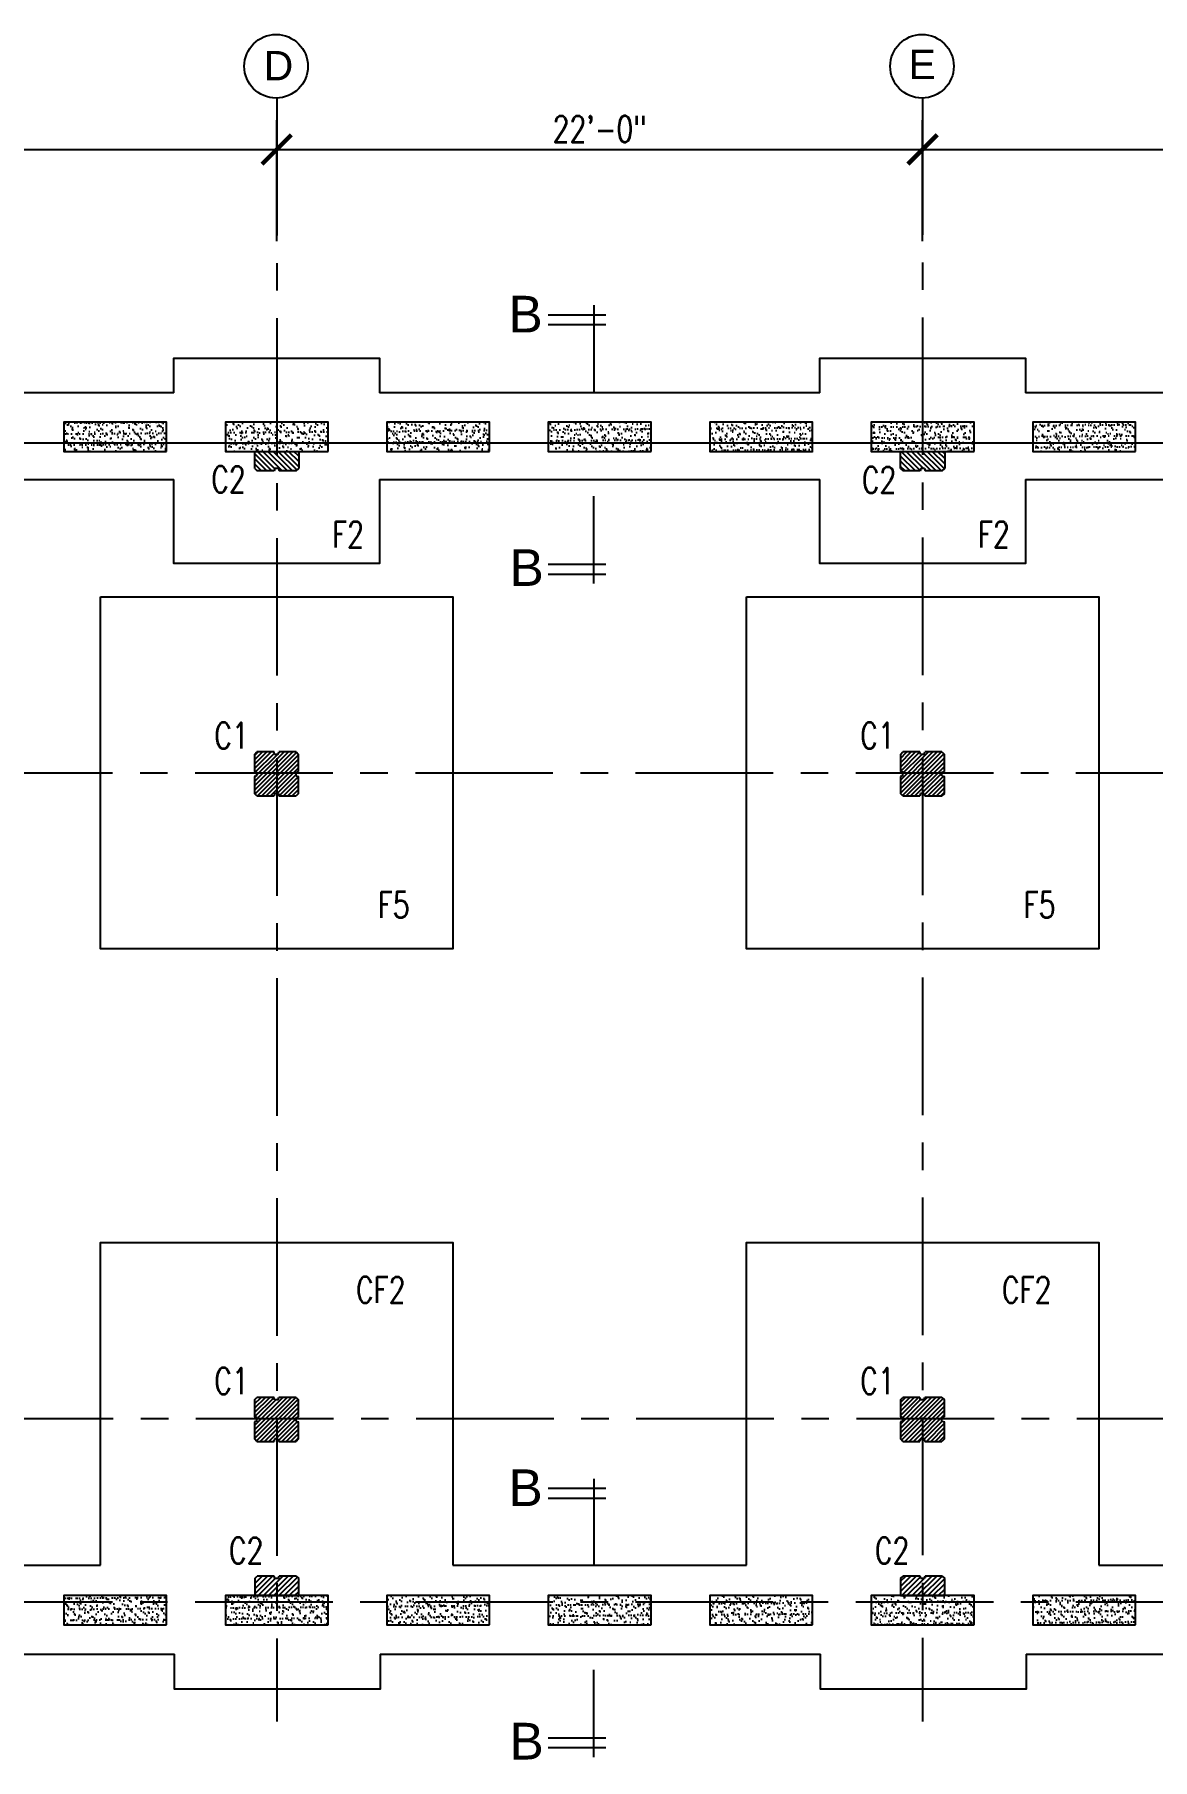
# Model space of a CAD drawing. Header units: inches. Extents: x 41285 to 57578, y -189 to 12305.
# Drawn here: x 55330 to 55787, y 11600 to 12305 of the extents above; entities that cross this region are included whole.
import ezdxf
from ezdxf.enums import TextEntityAlignment as Align

# ---------------------------------------------------------------- set-up
doc = ezdxf.new("R2010")
doc.units = ezdxf.units.IN
doc.header["$LTSCALE"] = 30
doc.header["$MEASUREMENT"] = 0
doc.linetypes.add('CENTER', pattern=[2, 1.25, -0.25, 0.25, -0.25])
doc.linetypes.add('HIDDEN', pattern=[0.375, 0.25, -0.125])
for name, color, linetype in [('A-HATCH RCC', 8, 'Continuous'), ('A-TEXT-P', 242, 'Continuous'), ('A-WALL-RAMPED EARTH', 4, 'Continuous'), ('COLUMN', 6, 'Continuous'), ('GC', 3, 'Continuous'), ('Grid line', 1, 'CENTER'), ('GT', 4, 'Continuous'), ('HATCH', 253, 'Continuous'), ('L3', 3, 'Continuous'), ('L5', 5, 'Continuous'), ('N-DIM-Z', 126, 'Continuous'), ('PB', 3, 'Continuous'), ('S-BEAM', 3, 'HIDDEN'), ('WALL', 7, 'Continuous')]:
    doc.layers.add(name, color=color, linetype=linetype)
doc.styles.add('3-32', font='simplex.shx', dxfattribs={"width": 0.75, "height": 10.6666})
doc.styles.add('ARIAL', font='arial.ttf')
doc.styles.add('dim', font='arial.ttf')
doc.dimstyles.new('3-32', dxfattribs={"dimtxt": 10.666667, "dimasz": 12, "dimexe": 12, "dimexo": 4, "dimgap": 2, "dimtad": 1, "dimdec": 4, "dimzin": 3, "dimdsep": 46, "dimlunit": 4, "dimtxsty": '3-32', "dimblk": 'ARCHTICK', "dimcen": 0.046875, "dimdle": 12, "dimclrd": 1, "dimclre": 1, "dimclrt": 2, "dimadec": 0, "dimazin": 0, "dimtfac": 0.75, "dimtdec": 4, "dimtmove": 2, "dimatfit": 3, "dimldrblk": 'ARCHTICK', "dimfxl": 0, "dimfrac": 1, "dimtolj": 1, "dimtzin": 0, "dimlwd": -1, "dimlwe": -1, "dimarcsym": 0})
pattern_1 = [(30.5, (0, 3154.7396), (0.30151963, 3.36024233), [0, -2.66, 0, -2.975, 0, -2.84375]), (0.5, (0, 3154.7396), (3.67590676, 4.5245002), [0, -1.435, 0, -2.3975, 0, -0.91875]), (320.5, (-2.1365, 3155.002), (5.41033357, -0.65432772), [0, -0.875, 0, -3.15, 0, -4.1125]), (310.5, (-2.1365, 3155.002), (5.408692, 0.88336295), [0, -0.4375, 0, -2.065, 0, -2.3625])]

# ---------------------------------------------------------------- blocks, each defined once
blk = doc.blocks.new('A$C49510BD2')
at = {"layer": 'A-HATCH RCC'}
h = blk.add_hatch(dxfattribs=at)
h.set_pattern_fill('ANSI31', color=1, scale=10)
h.paths.add_polyline_path([(-8.1, -0.65), (-9.1, -0.9), (-9.1, -7.9), (-8.1, -8.9), (-1.1, -8.9), (-0.85, -7.9), (0.65, -7.9), (0.9, -8.9), (7.9, -8.9), (8.9, -7.9), (8.9, -0.9), (7.9, -0.65), (7.9, 0.85), (8.9, 1.1), (8.9, 8.1), (7.9, 9.1), (0.9, 9.1), (0.65, 8.1), (-0.85, 8.1), (-1.1, 9.1), (-8.1, 9.1), (-9.1, 8.1), (-9.1, 1.1), (-8.1, 0.85)])
at = {"layer": 'COLUMN'}
for p, q in [((-9.1, 8.1), (-8.1, 9.1)), ((-9.1, 8.1), (-9.1, 1.1)), ((-1.1, 9.1), (-8.1, 9.1)), ((-0.85, 8.1), (-1.1, 9.1)), ((0.65, 8.1), (-0.85, 8.1)), ((0.65, 8.1), (0.9, 9.1)), ((7.9, 9.1), (0.9, 9.1)), ((7.9, 9.1), (8.9, 8.1)), ((8.9, 1.1), (8.9, 8.1)), ((-8.1, 0.85), (-9.1, 1.1)), ((-8.1, -0.65), (-8.1, 0.85)), ((7.9, 0.85), (8.9, 1.1)), ((7.9, -0.65), (7.9, 0.85)), ((-8.1, -0.65), (-9.1, -0.9)), ((-9.1, -0.9), (-9.1, -7.9)), ((7.9, -0.65), (8.9, -0.9)), ((8.9, -7.9), (8.9, -0.9)), ((-8.1, -8.9), (-9.1, -7.9)), ((-8.1, -8.9), (-1.1, -8.9)), ((-0.85, -7.9), (-1.1, -8.9)), ((0.65, -7.9), (-0.85, -7.9)), ((0.65, -7.9), (0.9, -8.9)), ((0.9, -8.9), (7.9, -8.9)), ((8.9, -7.9), (7.9, -8.9))]:
    blk.add_line(p, q, dxfattribs=at)
blk = doc.blocks.new('A$C38451A88')
at = {"layer": 'A-HATCH RCC'}
h = blk.add_hatch(dxfattribs=at)
h.set_pattern_fill('ANSI31', color=1, scale=12)
h.paths.add_polyline_path([(-9, 0), (9, 0), (9, 7), (8, 8), (1, 8), (0.75, 7), (-0.75, 7), (-1, 8), (-8, 8), (-9, 7)])
at = {"layer": 'COLUMN'}
for p, q in [((-9, 7), (-8, 8)), ((-1, 8), (-8, 8)), ((-0.75, 7), (-1, 8)), ((0.75, 7), (1, 8)), ((8, 8), (1, 8)), ((8, 8), (9, 7)), ((-9, 7), (-9, 0)), ((-9, 0), (9, 0)), ((0.75, 7), (-0.75, 7)), ((9, 0), (9, 7))]:
    blk.add_line(p, q, dxfattribs=at)
blk = doc.blocks.new('_ARCHTICK')
at = {"color": 0, "linetype": 'ByBlock', "const_width": 0.15}
blk.add_lwpolyline([(-0.5, -0.5), (0.5, 0.5)], dxfattribs=at)
blk = doc.blocks.new('*D101')
at = {"layer": 'DEFPOINTS', "color": 0, "transparency": 16777216}
for p in [(55428.69, 12258.24), (55164.69, 12216.73), (55428.69, 12216.73)]:
    blk.add_point(p, dxfattribs=at)
at = {"layer": 'N-DIM-Z', "color": 1, "transparency": 16777216}
for p, q in [((55164.69, 12220.73), (55164.69, 12270.24)), ((55428.69, 12220.73), (55428.69, 12270.24)), ((55152.69, 12258.24), (55440.69, 12258.24))]:
    blk.add_line(p, q, dxfattribs=at)
at = {"layer": 'N-DIM-Z', "color": 1, "transparency": 16777216, "xscale": 12, "yscale": 12, "zscale": 12, "rotation": 180}
blk.add_blockref('_ARCHTICK', (55164.69, 12258.24), dxfattribs=at)
at = {"layer": 'N-DIM-Z', "color": 1, "transparency": 16777216, "xscale": 12, "yscale": 12, "zscale": 12}
blk.add_blockref('_ARCHTICK', (55428.69, 12258.24), dxfattribs=at)
at = {"layer": 'N-DIM-Z', "color": 2, "transparency": 16777216, "insert": (55296.69, 12266.59), "char_height": 10.667, "attachment_point": 5, "style": '3-32'}
blk.add_mtext('\\A1;22\'-0"', dxfattribs=at)
blk = doc.blocks.new('*D102')
at = {"layer": 'DEFPOINTS', "color": 0, "transparency": 16777216}
for p in [(55692.69, 12258.24), (55428.69, 12216.73), (55692.69, 12216.73)]:
    blk.add_point(p, dxfattribs=at)
at = {"layer": 'N-DIM-Z', "color": 1, "transparency": 16777216}
for p, q in [((55428.69, 12220.73), (55428.69, 12270.24)), ((55692.69, 12220.73), (55692.69, 12270.24)), ((55416.69, 12258.24), (55704.69, 12258.24))]:
    blk.add_line(p, q, dxfattribs=at)
at = {"layer": 'N-DIM-Z', "color": 1, "transparency": 16777216, "xscale": 12, "yscale": 12, "zscale": 12, "rotation": 180}
blk.add_blockref('_ARCHTICK', (55428.69, 12258.24), dxfattribs=at)
at = {"layer": 'N-DIM-Z', "color": 1, "transparency": 16777216, "xscale": 12, "yscale": 12, "zscale": 12}
blk.add_blockref('_ARCHTICK', (55692.69, 12258.24), dxfattribs=at)
at = {"layer": 'N-DIM-Z', "color": 2, "transparency": 16777216, "insert": (55560.69, 12266.59), "char_height": 10.667, "attachment_point": 5, "style": '3-32'}
blk.add_mtext('\\A1;22\'-0"', dxfattribs=at)
blk = doc.blocks.new('*D103')
at = {"layer": 'DEFPOINTS', "color": 0, "transparency": 16777216}
for p in [(55956.69, 12258.24), (55692.69, 12216.73), (55956.69, 12216.73)]:
    blk.add_point(p, dxfattribs=at)
at = {"layer": 'N-DIM-Z', "color": 1, "transparency": 16777216}
for p, q in [((55692.69, 12220.73), (55692.69, 12270.24)), ((55956.69, 12220.73), (55956.69, 12270.24)), ((55680.69, 12258.24), (55968.69, 12258.24))]:
    blk.add_line(p, q, dxfattribs=at)
at = {"layer": 'N-DIM-Z', "color": 1, "transparency": 16777216, "xscale": 12, "yscale": 12, "zscale": 12, "rotation": 180}
blk.add_blockref('_ARCHTICK', (55692.69, 12258.24), dxfattribs=at)
at = {"layer": 'N-DIM-Z', "color": 1, "transparency": 16777216, "xscale": 12, "yscale": 12, "zscale": 12}
blk.add_blockref('_ARCHTICK', (55956.69, 12258.24), dxfattribs=at)
at = {"layer": 'N-DIM-Z', "color": 2, "transparency": 16777216, "insert": (55824.69, 12266.59), "char_height": 10.667, "attachment_point": 5, "style": '3-32'}
blk.add_mtext('\\A1;22\'-0"', dxfattribs=at)
blk = doc.blocks.new('A$C76A7568D')
at = {"layer": 'L3'}
blk.add_line((0, 3.89), (0, -31.85), dxfattribs=at)
at = {"layer": 'L5', "color": 6}
for p, q in [((-18.6, 0), (5, 0)), ((-18.6, -3.99), (5, -3.99))]:
    blk.add_line(p, q, dxfattribs=at)

msp = doc.modelspace()

# ---------------------------------------------------------------- hatches: boundary and pattern name
at = {"layer": 'A-HATCH RCC'}
h = msp.add_hatch(dxfattribs=at)
h.set_pattern_fill('AR-SAND,_O', color=2, scale=1.75, angle=353)
h.set_pattern_definition(pattern_1)
h.paths.add_polyline_path([(55383.69130465, 12134.73785446), (55383.69130465, 12146.73785446), (55341.69130465, 12146.73785446), (55341.69130465, 12134.73785446)])
h = msp.add_hatch(dxfattribs=at)
h.set_pattern_fill('AR-SAND,_O', color=2, scale=1.75, angle=353)
h.set_pattern_definition(pattern_1)
edge = h.paths.add_edge_path()
edge.add_arc((55431.19130465, 12134.73785446), 0.5, 0, 90)
edge.add_line((55431.19130465, 12135.23785446), (55428.94130465, 12135.23785446))
edge.add_line((55428.94130465, 12135.23785446), (55428.94130465, 12140.23785446))
edge.add_line((55428.94130465, 12140.23785446), (55431.19130465, 12140.23785446))
edge.add_arc((55431.19130465, 12140.73785446), 0.5, 270, 360)
edge.add_line((55431.69130465, 12140.73785446), (55425.69130465, 12140.73785446))
edge.add_arc((55426.19130465, 12140.73785446), 0.5, 180, 270)
edge.add_line((55426.19130465, 12140.23785446), (55428.44130465, 12140.23785446))
edge.add_line((55428.44130465, 12140.23785446), (55428.44130465, 12135.23785446))
edge.add_line((55428.44130465, 12135.23785446), (55426.19130465, 12135.23785446))
edge.add_arc((55426.19130465, 12134.73785446), 0.5, 90, 180)
edge.add_line((55425.69130465, 12134.73785446), (55407.69130465, 12134.73785446))
edge.add_line((55407.69130465, 12134.73785446), (55407.69130465, 12146.73785446))
edge.add_line((55407.69130465, 12146.73785446), (55449.69130465, 12146.73785446))
edge.add_line((55449.69130465, 12146.73785446), (55449.69130465, 12134.73785446))
edge.add_line((55449.69130465, 12134.73785446), (55431.69130465, 12134.73785446))
h = msp.add_hatch(dxfattribs=at)
h.set_pattern_fill('AR-SAND,_O', color=2, scale=1.75, angle=353)
h.set_pattern_definition(pattern_1)
h.paths.add_polyline_path([(55515.69130465, 12134.73785446), (55515.69130465, 12146.73785446), (55473.69130465, 12146.73785446), (55473.69130465, 12134.73785446)])
h = msp.add_hatch(dxfattribs=at)
h.set_pattern_fill('AR-SAND,_O', color=2, scale=1.75, angle=353)
h.set_pattern_definition(pattern_1)
h.paths.add_polyline_path([(55581.69130465, 12134.73785446), (55581.69130465, 12146.73785446), (55539.69130465, 12146.73785446), (55539.69130465, 12134.73785446)])
h = msp.add_hatch(dxfattribs=at)
h.set_pattern_fill('AR-SAND,_O', color=2, scale=1.75, angle=353)
h.set_pattern_definition(pattern_1)
h.paths.add_polyline_path([(55647.69130465, 12134.73785446), (55647.69130465, 12146.73785446), (55605.69130465, 12146.73785446), (55605.69130465, 12134.73785446)])
h = msp.add_hatch(dxfattribs=at)
h.set_pattern_fill('AR-SAND,_O', color=2, scale=1.75, angle=353)
h.set_pattern_definition(pattern_1)
edge = h.paths.add_edge_path()
edge.add_arc((55695.19130465, 12134.73785446), 0.5, 0, 90)
edge.add_line((55695.19130465, 12135.23785446), (55692.94130465, 12135.23785446))
edge.add_line((55692.94130465, 12135.23785446), (55692.94130465, 12140.23785446))
edge.add_line((55692.94130465, 12140.23785446), (55695.19130465, 12140.23785446))
edge.add_arc((55695.19130465, 12140.73785446), 0.5, 270, 360)
edge.add_line((55695.69130465, 12140.73785446), (55689.69130465, 12140.73785446))
edge.add_arc((55690.19130465, 12140.73785446), 0.5, 180, 270)
edge.add_line((55690.19130465, 12140.23785446), (55692.44130465, 12140.23785446))
edge.add_line((55692.44130465, 12140.23785446), (55692.44130465, 12135.23785446))
edge.add_line((55692.44130465, 12135.23785446), (55690.19130465, 12135.23785446))
edge.add_arc((55690.19130465, 12134.73785446), 0.5, 90, 180)
edge.add_line((55689.69130465, 12134.73785446), (55671.69130465, 12134.73785446))
edge.add_line((55671.69130465, 12134.73785446), (55671.69130465, 12146.73785446))
edge.add_line((55671.69130465, 12146.73785446), (55713.69130465, 12146.73785446))
edge.add_line((55713.69130465, 12146.73785446), (55713.69130465, 12134.73785446))
edge.add_line((55713.69130465, 12134.73785446), (55695.69130465, 12134.73785446))
h = msp.add_hatch(dxfattribs=at)
h.set_pattern_fill('AR-SAND,_O', color=2, scale=1.75, angle=353)
h.set_pattern_definition(pattern_1)
h.paths.add_polyline_path([(55779.69130465, 12134.73785446), (55779.69130465, 12146.73785446), (55737.69130465, 12146.73785446), (55737.69130465, 12134.73785446)])
h = msp.add_hatch(dxfattribs=at)
h.set_pattern_fill('AR-SAND,_O', color=2, scale=1.75, angle=353)
h.set_pattern_definition(pattern_1)
h.paths.add_polyline_path([(55383.69130465, 11654.73785446), (55383.69130465, 11666.73785446), (55341.69130465, 11666.73785446), (55341.69130465, 11654.73785446)])
h = msp.add_hatch(dxfattribs=at)
h.set_pattern_fill('AR-SAND,_O', color=2, scale=1.75, angle=353)
h.set_pattern_definition(pattern_1)
edge = h.paths.add_edge_path()
edge.add_arc((55431.19130465, 11666.73785446), 0.5, 270, 359.9999999998)
edge.add_line((55431.69130465, 11666.73785446), (55449.69130465, 11666.73785446))
edge.add_line((55449.69130465, 11666.73785446), (55449.69130465, 11654.73785446))
edge.add_line((55449.69130465, 11654.73785446), (55407.69130465, 11654.73785446))
edge.add_line((55407.69130465, 11654.73785446), (55407.69130465, 11666.73785446))
edge.add_line((55407.69130465, 11666.73785446), (55425.69130465, 11666.73785446))
edge.add_arc((55426.19130465, 11666.73785446), 0.5, 180.0000000002, 270)
edge.add_line((55426.19130465, 11666.23785446), (55428.44130465, 11666.23785446))
edge.add_line((55428.44130465, 11666.23785446), (55428.44130465, 11661.23785446))
edge.add_line((55428.44130465, 11661.23785446), (55426.19130465, 11661.23785446))
edge.add_arc((55426.19130465, 11660.73785446), 0.5, 90, 180)
edge.add_line((55425.69130465, 11660.73785446), (55431.69130465, 11660.73785446))
edge.add_arc((55431.19130465, 11660.73785446), 0.5, 0, 90)
edge.add_line((55431.19130465, 11661.23785446), (55428.94130465, 11661.23785446))
edge.add_line((55428.94130465, 11661.23785446), (55428.94130465, 11666.23785446))
edge.add_line((55428.94130465, 11666.23785446), (55431.19130465, 11666.23785446))
h = msp.add_hatch(dxfattribs=at)
h.set_pattern_fill('AR-SAND,_O', color=2, scale=1.75, angle=353)
h.set_pattern_definition(pattern_1)
h.paths.add_polyline_path([(55515.69130465, 11654.73785446), (55515.69130465, 11666.73785446), (55473.69130465, 11666.73785446), (55473.69130465, 11654.73785446)])
h = msp.add_hatch(dxfattribs=at)
h.set_pattern_fill('AR-SAND,_O', color=2, scale=1.75, angle=353)
h.set_pattern_definition(pattern_1)
h.paths.add_polyline_path([(55581.69130465, 11654.73785446), (55581.69130465, 11666.73785446), (55539.69130465, 11666.73785446), (55539.69130465, 11654.73785446)])
h = msp.add_hatch(dxfattribs=at)
h.set_pattern_fill('AR-SAND,_O', color=2, scale=1.75, angle=353)
h.set_pattern_definition(pattern_1)
h.paths.add_polyline_path([(55647.69130465, 11654.73785446), (55647.69130465, 11666.73785446), (55605.69130465, 11666.73785446), (55605.69130465, 11654.73785446)])
h = msp.add_hatch(dxfattribs=at)
h.set_pattern_fill('AR-SAND,_O', color=2, scale=1.75, angle=353)
h.set_pattern_definition(pattern_1)
edge = h.paths.add_edge_path()
edge.add_arc((55695.19130465, 11666.73785446), 0.5, 270, 359.9999999998)
edge.add_line((55695.69130465, 11666.73785446), (55713.69130465, 11666.73785446))
edge.add_line((55713.69130465, 11666.73785446), (55713.69130465, 11654.73785446))
edge.add_line((55713.69130465, 11654.73785446), (55671.69130465, 11654.73785446))
edge.add_line((55671.69130465, 11654.73785446), (55671.69130465, 11666.73785446))
edge.add_line((55671.69130465, 11666.73785446), (55689.69130465, 11666.73785446))
edge.add_arc((55690.19130465, 11666.73785446), 0.5, 180.0000000002, 270)
edge.add_line((55690.19130465, 11666.23785446), (55692.44130465, 11666.23785446))
edge.add_line((55692.44130465, 11666.23785446), (55692.44130465, 11661.23785446))
edge.add_line((55692.44130465, 11661.23785446), (55690.19130465, 11661.23785446))
edge.add_arc((55690.19130465, 11660.73785446), 0.5, 90, 180)
edge.add_line((55689.69130465, 11660.73785446), (55695.69130465, 11660.73785446))
edge.add_arc((55695.19130465, 11660.73785446), 0.5, 0, 90)
edge.add_line((55695.19130465, 11661.23785446), (55692.94130465, 11661.23785446))
edge.add_line((55692.94130465, 11661.23785446), (55692.94130465, 11666.23785446))
edge.add_line((55692.94130465, 11666.23785446), (55695.19130465, 11666.23785446))
h = msp.add_hatch(dxfattribs=at)
h.set_pattern_fill('AR-SAND,_O', color=2, scale=1.75, angle=353)
h.set_pattern_definition(pattern_1)
h.paths.add_polyline_path([(55779.69130465, 11654.73785446), (55779.69130465, 11666.73785446), (55737.69130465, 11666.73785446), (55737.69130465, 11654.73785446)])

# ---------------------------------------------------------------- linework, layer by layer
at = {"layer": 'A-WALL-RAMPED EARTH'}
for points in [[(55383.69130465, 12134.73785446), (55383.69130465, 12146.73785446), (55341.69130465, 12146.73785446), (55341.69130465, 12134.73785446)], [(55449.69130465, 12134.73785446), (55449.69130465, 12146.73785446), (55407.69130465, 12146.73785446), (55407.69130465, 12134.73785446)], [(55515.69130465, 12134.73785446), (55515.69130465, 12146.73785446), (55473.69130465, 12146.73785446), (55473.69130465, 12134.73785446)], [(55581.69130465, 12134.73785446), (55581.69130465, 12146.73785446), (55539.69130465, 12146.73785446), (55539.69130465, 12134.73785446)], [(55647.69130465, 12134.73785446), (55647.69130465, 12146.73785446), (55605.69130465, 12146.73785446), (55605.69130465, 12134.73785446)], [(55713.69130465, 12134.73785446), (55713.69130465, 12146.73785446), (55671.69130465, 12146.73785446), (55671.69130465, 12134.73785446)], [(55779.69130465, 12134.73785446), (55779.69130465, 12146.73785446), (55737.69130465, 12146.73785446), (55737.69130465, 12134.73785446)], [(55383.69130465, 11654.73785446), (55383.69130465, 11666.73785446), (55341.69130465, 11666.73785446), (55341.69130465, 11654.73785446)], [(55449.69130465, 11654.73785446), (55449.69130465, 11666.73785446), (55407.69130465, 11666.73785446), (55407.69130465, 11654.73785446)], [(55515.69130465, 11654.73785446), (55515.69130465, 11666.73785446), (55473.69130465, 11666.73785446), (55473.69130465, 11654.73785446)], [(55581.69130465, 11654.73785446), (55581.69130465, 11666.73785446), (55539.69130465, 11666.73785446), (55539.69130465, 11654.73785446)], [(55647.69130465, 11654.73785446), (55647.69130465, 11666.73785446), (55605.69130465, 11666.73785446), (55605.69130465, 11654.73785446)], [(55713.69130465, 11654.73785446), (55713.69130465, 11666.73785446), (55671.69130465, 11666.73785446), (55671.69130465, 11654.73785446)], [(55779.69130465, 11654.73785446), (55779.69130465, 11666.73785446), (55737.69130465, 11666.73785446), (55737.69130465, 11654.73785446)]]:
    msp.add_lwpolyline(points, close=True, dxfattribs=at)
at = {"layer": 'GC'}
for centre in [(55428.43132463, 12292.25440986), (55692.43132463, 12292.25440986)]:
    msp.add_circle(centre, 13, dxfattribs=at)
at = {"layer": 'Grid line', "ltscale": 1.5}
for p, q in [((55428.69130465, 12279.27555388), (55428.69130465, 11615.23785171)), ((55692.69130465, 12279.53534257), (55692.69130465, 11615.23785171)), ((54495.35375123, 12003.23785171), (56616.32290573, 12003.23785171)), ((54495.65119082, 11739.23785171), (56616.62034531, 11739.23785171)), ((54495.35375123, 11664.23785171), (56475.90450809, 11664.23785171))]:
    msp.add_line(p, q, dxfattribs=at)
at = {"layer": 'Grid line', "linetype": 'ByBlock', "ltscale": 1.5}
msp.add_line((54495.35375123, 12138.23785171), (56672.24173665, 12138.23785171), dxfattribs=at)
at = {"layer": 'PB'}
for points in [[(55386.69130465, 12158.73785299), (55386.69130465, 12172.88071161), (55470.69130465, 12172.88071161), (55470.69130465, 12158.73785299)], [(55650.69130465, 12158.73785299), (55650.69130465, 12172.88071161), (55734.69130465, 12172.88071161), (55734.69130465, 12158.73785299)], [(55470.69130465, 12123.23785171), (55470.69130465, 12088.88071161), (55386.69130465, 12088.88071161), (55386.69130465, 12123.23785171)], [(55734.69130465, 12123.23785171), (55734.69130465, 12088.88071161), (55650.69130465, 12088.88071161), (55650.69130465, 12123.23785171)], [(55356.69130465, 11679.23785171), (55356.69130465, 11811.23785171), (55500.69130465, 11811.23785171), (55500.69130465, 11679.23785171)], [(55620.69130465, 11679.23785171), (55620.69130465, 11811.23785171), (55764.69130465, 11811.23785171), (55764.69130465, 11679.23785171)], [(55470.94130465, 11642.73785446), (55470.94130465, 11628.48785446), (55386.94130465, 11628.48785446), (55386.94130465, 11642.73785446)], [(55734.94130465, 11642.73785446), (55734.94130465, 11628.48785446), (55650.94130465, 11628.48785446), (55650.94130465, 11642.73785446)]]:
    msp.add_lwpolyline(points, dxfattribs=at)
for points in [[(55356.69130465, 12075.23785171), (55500.69130465, 12075.23785171), (55500.69130465, 11931.23785171), (55356.69130465, 11931.23785171)], [(55620.69130465, 12075.23785171), (55764.69130465, 12075.23785171), (55764.69130465, 11931.23785171), (55620.69130465, 11931.23785171)]]:
    msp.add_lwpolyline(points, close=True, dxfattribs=at)
at = {"layer": 'S-BEAM', "linetype": 'ByBlock'}
for p, q in [((55386.69130465, 12158.73785299), (55206.69130465, 12158.73785299)), ((55650.69130465, 12158.73785299), (55470.69130465, 12158.73785299)), ((55914.69130465, 12158.73785299), (55734.69130465, 12158.73785299)), ((55206.69130465, 12123.23785171), (55386.69130465, 12123.23785171)), ((55470.69130465, 12123.23785171), (55650.69130465, 12123.23785171)), ((55734.69130465, 12123.23785171), (55914.69130465, 12123.23785171)), ((55236.69130465, 11679.23785171), (55356.69130465, 11679.23785171)), ((55500.69130465, 11679.23785171), (55620.69130465, 11679.23785171)), ((55764.69130465, 11679.23785171), (55884.69130465, 11679.23785171)), ((55206.94130465, 11642.73785446), (55386.94130465, 11642.73785446)), ((55470.94130465, 11642.73785446), (55650.94130465, 11642.73785446)), ((55734.94130465, 11642.73785446), (55914.94130465, 11642.73785446))]:
    msp.add_line(p, q, dxfattribs=at)

# ---------------------------------------------------------------- block references
at = {"layer": 'HATCH', "color": 1, "xscale": -1, "rotation": 180}
for p in [(55428.69130465, 12134.73785446), (55692.69130465, 12134.73785446)]:
    msp.add_blockref('A$C38451A88', p, dxfattribs=at)
at = {"layer": 'HATCH', "color": 1}
for name, p in [('A$C49510BD2', (55428.69130465, 12002.73785446)), ('A$C49510BD2', (55692.69130465, 12002.73785446)), ('A$C49510BD2', (55428.69130465, 11738.73785446)), ('A$C49510BD2', (55692.69130465, 11738.73785446)), ('A$C38451A88', (55428.69130465, 11666.73785446)), ('A$C38451A88', (55692.69130465, 11666.73785446))]:
    msp.add_blockref(name, p, dxfattribs=at)
at = {"layer": 'PB'}
for p in [(55558.26709632, 12190.62812427), (55558.26709632, 11710.62812427)]:
    msp.add_blockref('A$C76A7568D', p, dxfattribs=at)
at = {"layer": 'PB', "xscale": -1, "rotation": 180}
for p in [(55558.26709632, 12084.58694813), (55558.26709632, 11604.58694813)]:
    msp.add_blockref('A$C76A7568D', p, dxfattribs=at)

# ---------------------------------------------------------------- texts
at = {"layer": 'A-TEXT-P', "color": 4, "style": 'ARIAL'}
for p in [(55523.43435617, 12183.37443705), (55523.87648566, 12079.71867187), (55523.43435617, 11703.37443705), (55523.87648566, 11599.71867187)]:
    msp.add_text('B', height=15, dxfattribs=at).set_placement(p)
at = {"layer": 'GT', "color": 4, "style": 'dim'}
for s, p in [('D', (55429.40182871, 12292.51844022)), ('E', (55692.4900652, 12292.99186434))]:
    msp.add_text(s, height=12, dxfattribs=at).set_placement(p, align=Align.MIDDLE_CENTER)
at = {"layer": 'WALL', "color": 3, "char_height": 10.6666, "attachment_point": 5, "style": '3-32'}
for s, insert in [('\\A1;C2', (55408.96855193, 12123.32979117)), ('\\A1;C2', (55674.85636749, 12123.08823545)), ('\\A1;F2', (55457.80995268, 12100.80299938)), ('\\A1;F2', (55721.80995268, 12100.80299938)), ('\\A1;C1', (55410.19202282, 12018.51297943)), ('\\A1;C1', (55674.19202282, 12018.51297943)), ('\\A1;F5', (55476.45729513, 11949.33336504)), ('\\A1;F5', (55740.45729513, 11949.33336504)), ('\\A1;CF2', (55471.1986832, 11791.80074559)), ('\\A1;CF2', (55735.1986832, 11791.80074559)), ('\\A1;C1', (55410.19202282, 11754.51297943)), ('\\A1;C1', (55674.19202282, 11754.51297943)), ('\\A1;C2', (55416.19589806, 11685.15569816)), ('\\A1;C2', (55680.19589806, 11685.15569816))]:
    msp.add_mtext(s, dxfattribs=dict(at, insert=insert))

# ---------------------------------------------------------------- dimensions: what is measured, and where the dimension line sits
at = {"layer": 'N-DIM-Z'}
for base, p1, p2, picture, middle in [((55428.69130465, 12258.23785171), (55164.69130465, 12216.72865903), (55428.69130465, 12216.72865903), '*D101', (55296.69130465, 12266.58701838)), ((55692.69130465, 12258.23785171), (55428.69130465, 12216.72865903), (55692.69130465, 12216.72865903), '*D102', (55560.69130465, 12266.58701838)), ((55956.69130465, 12258.23785171), (55692.69130465, 12216.72865903), (55956.69130465, 12216.72865903), '*D103', (55824.69130465, 12266.58701838))]:
    dim = msp.add_linear_dim(base=base, p1=p1, p2=p2, angle=180, dimstyle='3-32', dxfattribs=at)
    dim.commit()
    dim.dimension.update_dxf_attribs({"geometry": picture, "text_midpoint": middle})

doc.saveas('drawing.dxf')
